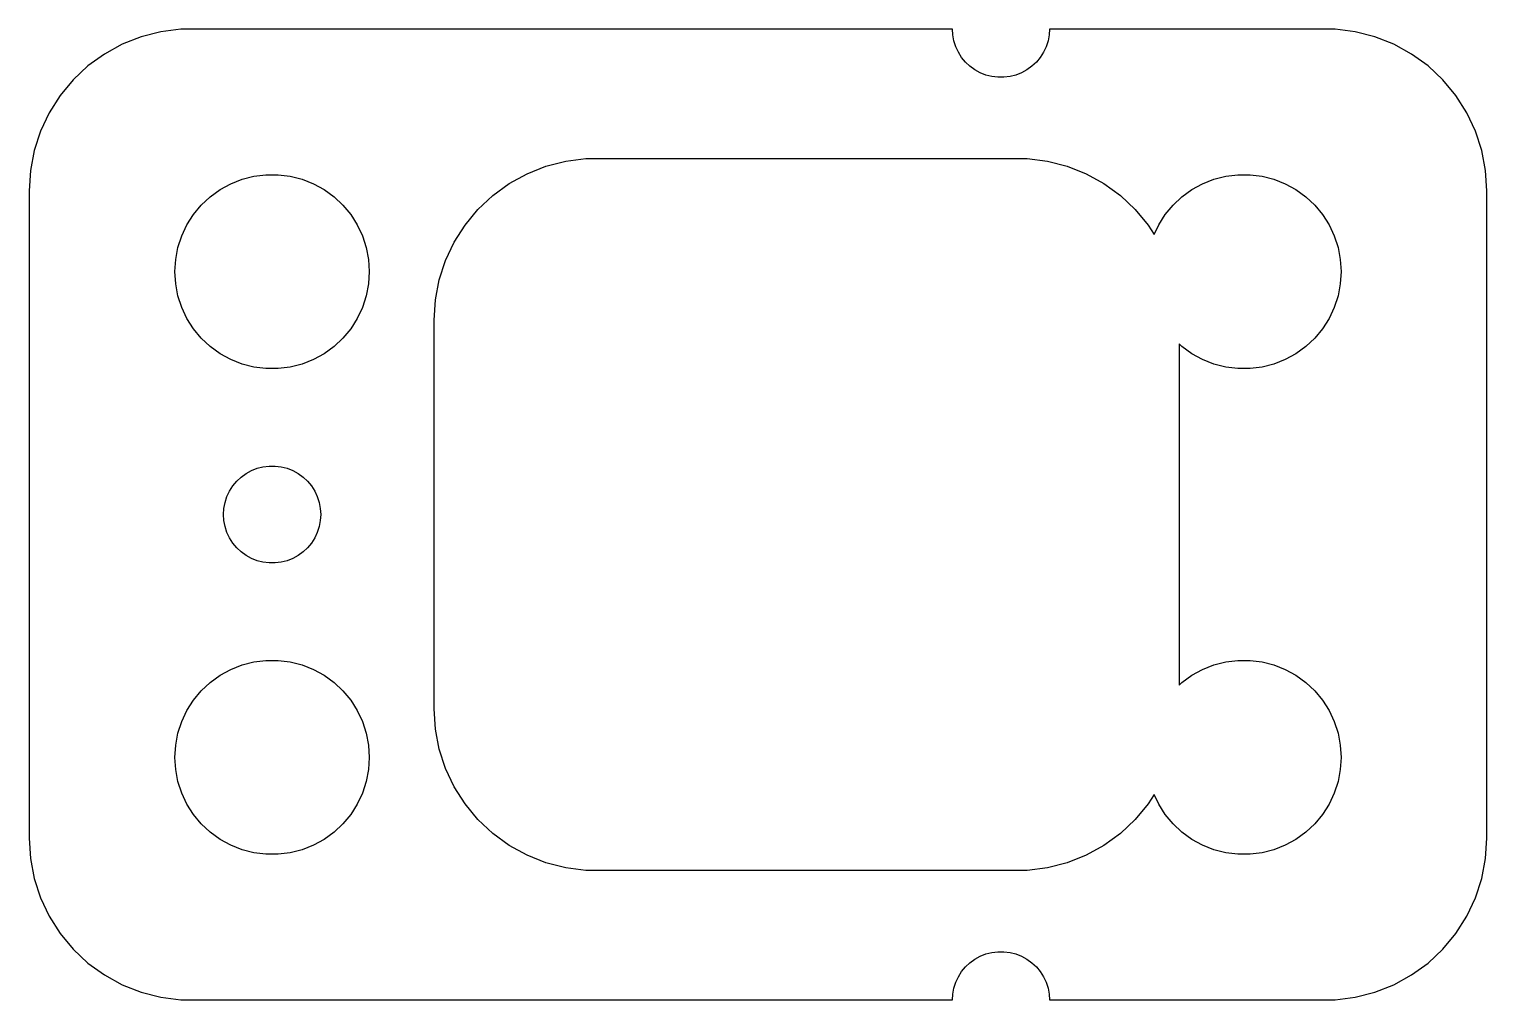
# Model space of a CAD drawing. Header units: metres. Extents: x -22.5 to 22.5, y -15 to 15.
import ezdxf

# ---------------------------------------------------------------- set-up
doc = ezdxf.new("R2010")
doc.units = ezdxf.units.M

msp = doc.modelspace()

# ---------------------------------------------------------------- linework, layer by layer
for p, q in [((-18.4369, 14.9114), (-19.0451, 14.7553)), ((-17.8139, 14.9901), (-18.4369, 14.9114)), ((6.00061, 14.9901), (-17.8139, 14.9901)), ((6.01183, 14.812), (6.00061, 14.9901)), ((8.99937, 14.9901), (8.98816, 14.812)), ((17.8139, 14.9901), (8.99937, 14.9901)), ((18.4369, 14.9114), (17.8139, 14.9901)), ((19.0451, 14.7553), (18.4369, 14.9114)), ((-19.6289, 14.5241), (-20.1791, 14.2216)), ((-19.0451, 14.7553), (-19.6289, 14.5241)), ((6.04712, 14.627), (6.01183, 14.812)), ((6.10533, 14.4478), (6.04712, 14.627)), ((6.18553, 14.2774), (6.10533, 14.4478)), ((8.89465, 14.4478), (8.81445, 14.2774)), ((8.95287, 14.627), (8.89465, 14.4478)), ((8.98816, 14.812), (8.95287, 14.627)), ((19.6289, 14.5241), (19.0451, 14.7553)), ((20.1791, 14.2216), (19.6289, 14.5241)), ((-20.1791, 14.2216), (-20.6871, 13.8526)), ((6.28647, 14.1183), (6.18553, 14.2774)), ((6.40654, 13.9732), (6.28647, 14.1183)), ((6.54385, 13.8442), (6.40654, 13.9732)), ((8.59344, 13.9732), (8.45613, 13.8442)), ((8.71352, 14.1183), (8.59344, 13.9732)), ((8.81445, 14.2774), (8.71352, 14.1183)), ((20.6871, 13.8526), (20.1791, 14.2216)), ((-20.6871, 13.8526), (-21.1448, 13.4227)), ((6.69626, 13.7335), (6.54385, 13.8442)), ((6.86133, 13.6427), (6.69626, 13.7335)), ((7.03647, 13.5734), (6.86133, 13.6427)), ((7.21892, 13.5266), (7.03647, 13.5734)), ((7.40581, 13.503), (7.21892, 13.5266)), ((7.59418, 13.503), (7.40581, 13.503)), ((7.78107, 13.5266), (7.59418, 13.503)), ((7.96352, 13.5734), (7.78107, 13.5266)), ((8.13866, 13.6427), (7.96352, 13.5734)), ((8.30373, 13.7335), (8.13866, 13.6427)), ((8.45613, 13.8442), (8.30373, 13.7335)), ((21.1448, 13.4227), (20.6871, 13.8526)), ((-21.1448, 13.4227), (-21.5451, 12.9389)), ((21.5451, 12.9389), (21.1448, 13.4227)), ((-21.5451, 12.9389), (-21.8815, 12.4088)), ((21.8815, 12.4088), (21.5451, 12.9389)), ((-21.8815, 12.4088), (-22.1489, 11.8406)), ((22.1489, 11.8406), (21.8815, 12.4088)), ((-22.1489, 11.8406), (-22.3429, 11.2434)), ((22.3429, 11.2434), (22.1489, 11.8406)), ((-22.3429, 11.2434), (-22.4606, 10.6267)), ((-6.54507, 10.7553), (-5.9369, 10.9114)), ((-5.9369, 10.9114), (-5.31395, 10.9901)), ((-5.31395, 10.9901), (8.31395, 10.9901)), ((8.31395, 10.9901), (8.9369, 10.9114)), ((8.9369, 10.9114), (9.54507, 10.7553)), ((22.4606, 10.6267), (22.3429, 11.2434)), ((-22.4606, 10.6267), (-22.5, 10)), ((-16.2773, 10.2145), (-15.927, 10.3532)), ((-15.927, 10.3532), (-15.5621, 10.4469)), ((-15.5621, 10.4469), (-15.1884, 10.4941)), ((-15.1884, 10.4941), (-14.8116, 10.4941)), ((-14.8116, 10.4941), (-14.4379, 10.4469)), ((-14.4379, 10.4469), (-14.0729, 10.3532)), ((-14.0729, 10.3532), (-13.7227, 10.2145)), ((-7.67912, 10.2216), (-7.12889, 10.5241)), ((-7.12889, 10.5241), (-6.54507, 10.7553)), ((9.54507, 10.7553), (10.1289, 10.5241)), ((10.1289, 10.5241), (10.6791, 10.2216)), ((13.7227, 10.2145), (14.0729, 10.3532)), ((14.0729, 10.3532), (14.4379, 10.4469)), ((14.4379, 10.4469), (14.8116, 10.4941)), ((14.8116, 10.4941), (15.1884, 10.4941)), ((15.1884, 10.4941), (15.5621, 10.4469)), ((15.5621, 10.4469), (15.927, 10.3532)), ((15.927, 10.3532), (16.2773, 10.2145)), ((22.5, 10), (22.4606, 10.6267)), ((-22.5, 10), (-22.5, -10)), ((-16.9123, 9.81154), (-16.6075, 10.033)), ((-16.6075, 10.033), (-16.2773, 10.2145)), ((-13.7227, 10.2145), (-13.3925, 10.033)), ((-13.3925, 10.033), (-13.0877, 9.81154)), ((-8.18712, 9.85255), (-7.67912, 10.2216)), ((10.6791, 10.2216), (11.1871, 9.85255)), ((13.0877, 9.81154), (13.3925, 10.033)), ((13.3925, 10.033), (13.7227, 10.2145)), ((16.2773, 10.2145), (16.6075, 10.033)), ((16.6075, 10.033), (16.9123, 9.81154)), ((22.5, -10), (22.5, 10)), ((-17.427, 9.26335), (-17.1869, 9.55363)), ((-17.1869, 9.55363), (-16.9123, 9.81154)), ((-13.0877, 9.81154), (-12.8131, 9.55363)), ((-12.8131, 9.55363), (-12.5729, 9.26335)), ((-8.64484, 9.42273), (-8.18712, 9.85255)), ((11.1871, 9.85255), (11.6448, 9.42273)), ((12.5729, 9.26335), (12.8131, 9.55363)), ((12.8131, 9.55363), (13.0877, 9.81154)), ((16.9123, 9.81154), (17.1869, 9.55363)), ((17.1869, 9.55363), (17.427, 9.26335)), ((-17.6289, 8.94525), (-17.427, 9.26335)), ((-12.5729, 9.26335), (-12.3711, 8.94525)), ((-9.04507, 8.93892), (-8.64484, 9.42273)), ((11.6448, 9.42273), (12.0451, 8.93892)), ((12.3711, 8.94525), (12.5729, 9.26335)), ((17.427, 9.26335), (17.6289, 8.94525)), ((-17.9057, 8.24606), (-17.7893, 8.60437)), ((-17.7893, 8.60437), (-17.6289, 8.94525)), ((-12.3711, 8.94525), (-12.2107, 8.60437)), ((-12.2107, 8.60437), (-12.0942, 8.24606)), ((-9.38153, 8.40877), (-9.04507, 8.93892)), ((12.0451, 8.93892), (12.2306, 8.64665)), ((12.2306, 8.64665), (12.3711, 8.94525)), ((17.6289, 8.94525), (17.7893, 8.60437)), ((17.7893, 8.60437), (17.9057, 8.24606)), ((-17.9763, 7.87599), (-17.9057, 8.24606)), ((-12.0942, 8.24606), (-12.0237, 7.87599)), ((-9.64888, 7.84062), (-9.38153, 8.40877)), ((17.9057, 8.24606), (17.9763, 7.87599)), ((-18, 7.5), (-17.9763, 7.87599)), ((-12.0237, 7.87599), (-12, 7.5)), ((-9.84291, 7.24344), (-9.64888, 7.84062)), ((17.9763, 7.87599), (18, 7.5)), ((-17.9763, 7.12399), (-18, 7.5)), ((-12, 7.5), (-12.0237, 7.12399)), ((-9.96057, 6.62666), (-9.84291, 7.24344)), ((18, 7.5), (17.9763, 7.12399)), ((-17.9057, 6.75392), (-17.9763, 7.12399)), ((-17.7893, 6.39561), (-17.9057, 6.75392)), ((-12.0942, 6.75392), (-12.2107, 6.39561)), ((-12.0237, 7.12399), (-12.0942, 6.75392)), ((17.9057, 6.75392), (17.7893, 6.39561)), ((17.9763, 7.12399), (17.9057, 6.75392)), ((-17.6289, 6.05473), (-17.7893, 6.39561)), ((-12.2107, 6.39561), (-12.3711, 6.05473)), ((-10, 6), (-9.96057, 6.62666)), ((17.7893, 6.39561), (17.6289, 6.05473)), ((-17.427, 5.73663), (-17.6289, 6.05473)), ((-12.3711, 6.05473), (-12.5729, 5.73663)), ((-10, -6), (-10, 6)), ((17.6289, 6.05473), (17.427, 5.73663)), ((-17.1869, 5.44635), (-17.427, 5.73663)), ((-16.9123, 5.18845), (-17.1869, 5.44635)), ((-12.8131, 5.44635), (-13.0877, 5.18845)), ((-12.5729, 5.73663), (-12.8131, 5.44635)), ((17.1869, 5.44635), (16.9123, 5.18845)), ((17.427, 5.73663), (17.1869, 5.44635)), ((-16.6075, 4.96701), (-16.9123, 5.18845)), ((-16.2773, 4.78551), (-16.6075, 4.96701)), ((-13.3925, 4.96701), (-13.7227, 4.78551)), ((-13.0877, 5.18845), (-13.3925, 4.96701)), ((13.0877, 5.18845), (13, 5.27083)), ((13, 5.27083), (13, -5.27083)), ((13.3925, 4.96701), (13.0877, 5.18845)), ((13.7227, 4.78551), (13.3925, 4.96701)), ((16.6075, 4.96701), (16.2773, 4.78551)), ((16.9123, 5.18845), (16.6075, 4.96701)), ((-15.927, 4.64682), (-16.2773, 4.78551)), ((-15.5621, 4.55313), (-15.927, 4.64682)), ((-15.1884, 4.50591), (-15.5621, 4.55313)), ((-14.8116, 4.50591), (-15.1884, 4.50591)), ((-14.4379, 4.55313), (-14.8116, 4.50591)), ((-14.0729, 4.64682), (-14.4379, 4.55313)), ((-13.7227, 4.78551), (-14.0729, 4.64682)), ((14.0729, 4.64682), (13.7227, 4.78551)), ((14.4379, 4.55313), (14.0729, 4.64682)), ((14.8116, 4.50591), (14.4379, 4.55313)), ((15.1884, 4.50591), (14.8116, 4.50591)), ((15.5621, 4.55313), (15.1884, 4.50591)), ((15.927, 4.64682), (15.5621, 4.55313)), ((16.2773, 4.78551), (15.927, 4.64682)), ((-15.8037, 1.26648), (-15.6387, 1.35724)), ((-15.6387, 1.35724), (-15.4635, 1.42657)), ((-15.4635, 1.42657), (-15.2811, 1.47342)), ((-15.2811, 1.47342), (-15.0942, 1.49704)), ((-15.0942, 1.49704), (-14.9058, 1.49704)), ((-14.9058, 1.49704), (-14.7189, 1.47342)), ((-14.7189, 1.47342), (-14.5365, 1.42657)), ((-14.5365, 1.42657), (-14.3613, 1.35724)), ((-14.3613, 1.35724), (-14.1963, 1.26648)), ((-16.2135, 0.881668), (-16.0934, 1.02681)), ((-16.0934, 1.02681), (-15.9561, 1.15576)), ((-15.9561, 1.15576), (-15.8037, 1.26648)), ((-14.1963, 1.26648), (-14.0439, 1.15576)), ((-14.0439, 1.15576), (-13.9065, 1.02681)), ((-13.9065, 1.02681), (-13.7865, 0.881668)), ((-16.4529, 0.373032), (-16.3947, 0.552185)), ((-16.3947, 0.552185), (-16.3145, 0.722626)), ((-16.3145, 0.722626), (-16.2135, 0.881668)), ((-13.7865, 0.881668), (-13.6855, 0.722626)), ((-13.6855, 0.722626), (-13.6053, 0.552185)), ((-13.6053, 0.552185), (-13.5471, 0.373032)), ((-16.5, 0), (-16.4882, 0.187988)), ((-16.4882, -0.187988), (-16.5, 0)), ((-16.4882, 0.187988), (-16.4529, 0.373032)), ((-13.5471, 0.373032), (-13.5118, 0.187988)), ((-13.5118, 0.187988), (-13.5, 0)), ((-13.5, 0), (-13.5118, -0.187988)), ((-16.4529, -0.373032), (-16.4882, -0.187988)), ((-16.3947, -0.552185), (-16.4529, -0.373032)), ((-13.5471, -0.373032), (-13.6053, -0.552185)), ((-13.5118, -0.187988), (-13.5471, -0.373032)), ((-16.3145, -0.722626), (-16.3947, -0.552185)), ((-16.2135, -0.881668), (-16.3145, -0.722626)), ((-16.0934, -1.02681), (-16.2135, -0.881668)), ((-13.7865, -0.881668), (-13.9065, -1.02681)), ((-13.6855, -0.722626), (-13.7865, -0.881668)), ((-13.6053, -0.552185), (-13.6855, -0.722626)), ((-15.9561, -1.15576), (-16.0934, -1.02681)), ((-15.8037, -1.26648), (-15.9561, -1.15576)), ((-15.6387, -1.35724), (-15.8037, -1.26648)), ((-14.1963, -1.26648), (-14.3613, -1.35724)), ((-14.0439, -1.15576), (-14.1963, -1.26648)), ((-13.9065, -1.02681), (-14.0439, -1.15576)), ((-15.4635, -1.42657), (-15.6387, -1.35724)), ((-15.2811, -1.47342), (-15.4635, -1.42657)), ((-15.0942, -1.49704), (-15.2811, -1.47342)), ((-14.9058, -1.49704), (-15.0942, -1.49704)), ((-14.7189, -1.47342), (-14.9058, -1.49704)), ((-14.5365, -1.42657), (-14.7189, -1.47342)), ((-14.3613, -1.35724), (-14.5365, -1.42657)), ((-16.6075, -4.96701), (-16.2773, -4.78551)), ((-16.2773, -4.78551), (-15.927, -4.64682)), ((-15.927, -4.64682), (-15.5621, -4.55313)), ((-15.5621, -4.55313), (-15.1884, -4.50591)), ((-15.1884, -4.50591), (-14.8116, -4.50591)), ((-14.8116, -4.50591), (-14.4379, -4.55313)), ((-14.4379, -4.55313), (-14.0729, -4.64682)), ((-14.0729, -4.64682), (-13.7227, -4.78551)), ((-13.7227, -4.78551), (-13.3925, -4.96701)), ((13.3925, -4.96701), (13.7227, -4.78551)), ((13.7227, -4.78551), (14.0729, -4.64682)), ((14.0729, -4.64682), (14.4379, -4.55313)), ((14.4379, -4.55313), (14.8116, -4.50591)), ((14.8116, -4.50591), (15.1884, -4.50591)), ((15.1884, -4.50591), (15.5621, -4.55313)), ((15.5621, -4.55313), (15.927, -4.64682)), ((15.927, -4.64682), (16.2773, -4.78551)), ((16.2773, -4.78551), (16.6075, -4.96701)), ((-17.1869, -5.44635), (-16.9123, -5.18845)), ((-16.9123, -5.18845), (-16.6075, -4.96701)), ((-13.3925, -4.96701), (-13.0877, -5.18845)), ((-13.0877, -5.18845), (-12.8131, -5.44635)), ((13, -5.27083), (13.0877, -5.18845)), ((13.0877, -5.18845), (13.3925, -4.96701)), ((16.6075, -4.96701), (16.9123, -5.18845)), ((16.9123, -5.18845), (17.1869, -5.44635)), ((-17.6289, -6.05473), (-17.427, -5.73663)), ((-17.427, -5.73663), (-17.1869, -5.44635)), ((-12.8131, -5.44635), (-12.5729, -5.73663)), ((-12.5729, -5.73663), (-12.3711, -6.05473)), ((17.1869, -5.44635), (17.427, -5.73663)), ((17.427, -5.73663), (17.6289, -6.05473)), ((-17.7893, -6.39561), (-17.6289, -6.05473)), ((-12.3711, -6.05473), (-12.2107, -6.39561)), ((-9.96057, -6.62666), (-10, -6)), ((17.6289, -6.05473), (17.7893, -6.39561)), ((-17.9057, -6.75392), (-17.7893, -6.39561)), ((-12.2107, -6.39561), (-12.0942, -6.75392)), ((-9.84291, -7.24344), (-9.96057, -6.62666)), ((17.7893, -6.39561), (17.9057, -6.75392)), ((-18, -7.5), (-17.9763, -7.12399)), ((-17.9763, -7.12399), (-17.9057, -6.75392)), ((-12.0942, -6.75392), (-12.0237, -7.12399)), ((-12.0237, -7.12399), (-12, -7.5)), ((17.9057, -6.75392), (17.9763, -7.12399)), ((17.9763, -7.12399), (18, -7.5)), ((-17.9763, -7.87599), (-18, -7.5)), ((-12, -7.5), (-12.0237, -7.87599)), ((-9.64888, -7.84062), (-9.84291, -7.24344)), ((18, -7.5), (17.9763, -7.87599)), ((-17.9057, -8.24606), (-17.9763, -7.87599)), ((-12.0237, -7.87599), (-12.0942, -8.24606)), ((-9.38153, -8.40877), (-9.64888, -7.84062)), ((17.9763, -7.87599), (17.9057, -8.24606)), ((-17.7893, -8.60437), (-17.9057, -8.24606)), ((-12.0942, -8.24606), (-12.2107, -8.60437)), ((-9.04507, -8.93892), (-9.38153, -8.40877)), ((17.9057, -8.24606), (17.7893, -8.60437)), ((-17.6289, -8.94525), (-17.7893, -8.60437)), ((-17.427, -9.26335), (-17.6289, -8.94525)), ((-12.3711, -8.94525), (-12.5729, -9.26335)), ((-12.2107, -8.60437), (-12.3711, -8.94525)), ((-8.64484, -9.42273), (-9.04507, -8.93892)), ((12.0451, -8.93892), (11.6448, -9.42273)), ((12.2306, -8.64665), (12.0451, -8.93892)), ((12.3711, -8.94525), (12.2306, -8.64665)), ((12.5729, -9.26335), (12.3711, -8.94525)), ((17.6289, -8.94525), (17.427, -9.26335)), ((17.7893, -8.60437), (17.6289, -8.94525)), ((-17.1869, -9.55363), (-17.427, -9.26335)), ((-12.5729, -9.26335), (-12.8131, -9.55363)), ((-8.18712, -9.85255), (-8.64484, -9.42273)), ((11.6448, -9.42273), (11.1871, -9.85255)), ((12.8131, -9.55363), (12.5729, -9.26335)), ((17.427, -9.26335), (17.1869, -9.55363)), ((-16.9123, -9.81154), (-17.1869, -9.55363)), ((-16.6075, -10.033), (-16.9123, -9.81154)), ((-13.0877, -9.81154), (-13.3925, -10.033)), ((-12.8131, -9.55363), (-13.0877, -9.81154)), ((-7.67912, -10.2216), (-8.18712, -9.85255)), ((11.1871, -9.85255), (10.6791, -10.2216)), ((13.0877, -9.81154), (12.8131, -9.55363)), ((13.3925, -10.033), (13.0877, -9.81154)), ((16.9123, -9.81154), (16.6075, -10.033)), ((17.1869, -9.55363), (16.9123, -9.81154)), ((-22.5, -10), (-22.4606, -10.6267)), ((-16.2773, -10.2145), (-16.6075, -10.033)), ((-15.927, -10.3532), (-16.2773, -10.2145)), ((-13.7227, -10.2145), (-14.0729, -10.3532)), ((-13.3925, -10.033), (-13.7227, -10.2145)), ((-7.12889, -10.5241), (-7.67912, -10.2216)), ((10.6791, -10.2216), (10.1289, -10.5241)), ((13.7227, -10.2145), (13.3925, -10.033)), ((14.0729, -10.3532), (13.7227, -10.2145)), ((16.2773, -10.2145), (15.927, -10.3532)), ((16.6075, -10.033), (16.2773, -10.2145)), ((22.4606, -10.6267), (22.5, -10)), ((-22.4606, -10.6267), (-22.3429, -11.2434)), ((-15.5621, -10.4469), (-15.927, -10.3532)), ((-15.1884, -10.4941), (-15.5621, -10.4469)), ((-14.8116, -10.4941), (-15.1884, -10.4941)), ((-14.4379, -10.4469), (-14.8116, -10.4941)), ((-14.0729, -10.3532), (-14.4379, -10.4469)), ((-6.54507, -10.7553), (-7.12889, -10.5241)), ((-5.9369, -10.9114), (-6.54507, -10.7553)), ((9.54507, -10.7553), (8.9369, -10.9114)), ((10.1289, -10.5241), (9.54507, -10.7553)), ((14.4379, -10.4469), (14.0729, -10.3532)), ((14.8116, -10.4941), (14.4379, -10.4469)), ((15.1884, -10.4941), (14.8116, -10.4941)), ((15.5621, -10.4469), (15.1884, -10.4941)), ((15.927, -10.3532), (15.5621, -10.4469)), ((22.3429, -11.2434), (22.4606, -10.6267)), ((-22.3429, -11.2434), (-22.1489, -11.8406)), ((-5.31395, -10.9901), (-5.9369, -10.9114)), ((8.31395, -10.9901), (-5.31395, -10.9901)), ((8.9369, -10.9114), (8.31395, -10.9901)), ((22.1489, -11.8406), (22.3429, -11.2434)), ((-22.1489, -11.8406), (-21.8815, -12.4088)), ((21.8815, -12.4088), (22.1489, -11.8406)), ((-21.8815, -12.4088), (-21.5451, -12.9389)), ((21.5451, -12.9389), (21.8815, -12.4088)), ((-21.5451, -12.9389), (-21.1448, -13.4227)), ((21.1448, -13.4227), (21.5451, -12.9389)), ((-21.1448, -13.4227), (-20.6871, -13.8526)), ((20.6871, -13.8526), (21.1448, -13.4227)), ((-20.6871, -13.8526), (-20.1791, -14.2216)), ((6.40654, -13.9732), (6.54385, -13.8442)), ((6.54385, -13.8442), (6.69626, -13.7335)), ((6.69626, -13.7335), (6.86133, -13.6427)), ((6.86133, -13.6427), (7.03647, -13.5734)), ((7.03647, -13.5734), (7.21892, -13.5266)), ((7.21892, -13.5266), (7.40581, -13.503)), ((7.40581, -13.503), (7.59418, -13.503)), ((7.59418, -13.503), (7.78107, -13.5266)), ((7.78107, -13.5266), (7.96352, -13.5734)), ((7.96352, -13.5734), (8.13866, -13.6427)), ((8.13866, -13.6427), (8.30373, -13.7335)), ((8.30373, -13.7335), (8.45613, -13.8442)), ((8.45613, -13.8442), (8.59344, -13.9732)), ((20.1791, -14.2216), (20.6871, -13.8526)), ((-20.1791, -14.2216), (-19.6289, -14.5241)), ((6.10533, -14.4478), (6.18553, -14.2774)), ((6.18553, -14.2774), (6.28647, -14.1183)), ((6.28647, -14.1183), (6.40654, -13.9732)), ((8.59344, -13.9732), (8.71352, -14.1183)), ((8.71352, -14.1183), (8.81445, -14.2774)), ((8.81445, -14.2774), (8.89465, -14.4478)), ((19.6289, -14.5241), (20.1791, -14.2216)), ((-19.6289, -14.5241), (-19.0451, -14.7553)), ((-19.0451, -14.7553), (-18.4369, -14.9114)), ((6.00061, -14.9901), (6.01183, -14.812)), ((6.01183, -14.812), (6.04712, -14.627)), ((6.04712, -14.627), (6.10533, -14.4478)), ((8.89465, -14.4478), (8.95287, -14.627)), ((8.95287, -14.627), (8.98816, -14.812)), ((8.98816, -14.812), (8.99937, -14.9901)), ((18.4369, -14.9114), (19.0451, -14.7553)), ((19.0451, -14.7553), (19.6289, -14.5241)), ((-18.4369, -14.9114), (-17.8139, -14.9901)), ((-17.8139, -14.9901), (6.00061, -14.9901)), ((8.99937, -14.9901), (17.8139, -14.9901)), ((17.8139, -14.9901), (18.4369, -14.9114))]:
    msp.add_line(p, q)

doc.saveas('drawing.dxf')
